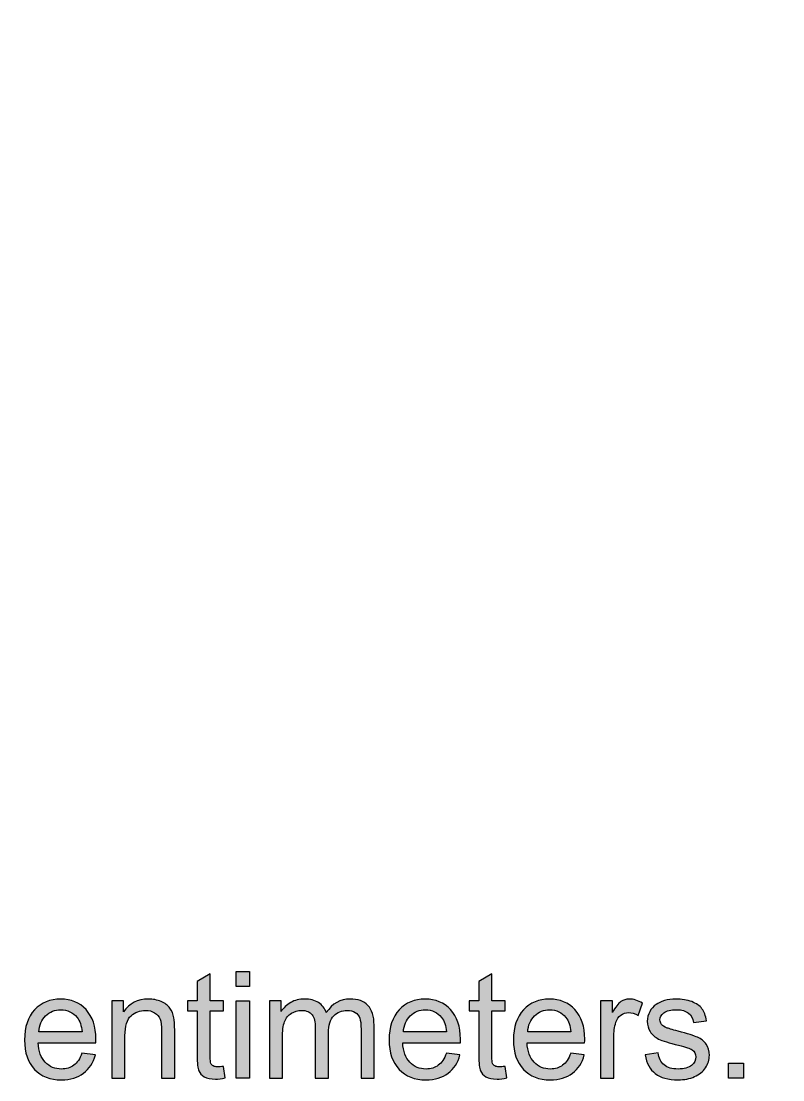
# Model space of a CAD drawing. Extents: x 65 to 355, y 40 to 244.
# Drawn here: x 140.48 to 156.7, y 43.66 to 66.21 of the extents above; entities that cross this region are included whole.
import ezdxf

# ---------------------------------------------------------------- set-up
doc = ezdxf.new("R2010")
doc.units = 0
doc.header["$MEASUREMENT"] = 0
doc.layers.add('SCALE_RULER_250', color=7, linetype='CONTINUOUS')
doc.layers.add('SOLIDS', color=7, linetype='CONTINUOUS')

# ---------------------------------------------------------------- blocks, each defined once
blk = doc.blocks.new('BLOCK_19')
at = {"layer": 'SCALE_RULER_250'}
h = blk.add_hatch(color=7, dxfattribs=at)
h.dxf.hatch_style = 2
edge = h.paths.add_edge_path()
edge.add_spline(control_points=[(144.786, 43.95), (144.786, 43.95), (144.827, 43.703), (144.827, 43.703), (144.748, 43.687), (144.678, 43.679), (144.616, 43.679), (144.515, 43.679), (144.436, 43.695), (144.38, 43.727), (144.324, 43.759), (144.285, 43.801), (144.262, 43.853), (144.24, 43.905), (144.228, 44.015), (144.228, 44.183), (144.228, 44.183), (144.228, 45.13), (144.228, 45.13), (144.228, 45.13), (144.024, 45.13), (144.024, 45.13), (144.024, 45.13), (144.024, 45.347), (144.024, 45.347), (144.024, 45.347), (144.228, 45.347), (144.228, 45.347), (144.228, 45.347), (144.228, 45.754), (144.228, 45.754), (144.228, 45.754), (144.506, 45.922), (144.506, 45.922), (144.506, 45.922), (144.506, 45.347), (144.506, 45.347), (144.506, 45.347), (144.786, 45.347), (144.786, 45.347), (144.786, 45.347), (144.786, 45.13), (144.786, 45.13), (144.786, 45.13), (144.506, 45.13), (144.506, 45.13), (144.506, 45.13), (144.506, 44.167), (144.506, 44.167), (144.506, 44.087), (144.511, 44.036), (144.52, 44.014), (144.53, 43.991), (144.546, 43.973), (144.569, 43.959), (144.591, 43.946), (144.623, 43.939), (144.664, 43.939), (144.695, 43.939), (144.736, 43.943), (144.786, 43.95)], knot_values=[0, 0, 0, 0, 1, 1, 1, 2, 2, 2, 3, 3, 3, 4, 4, 4, 5, 5, 5, 6, 6, 6, 7, 7, 7, 8, 8, 8, 9, 9, 9, 10, 10, 10, 11, 11, 11, 12, 12, 12, 13, 13, 13, 14, 14, 14, 15, 15, 15, 16, 16, 16, 17, 17, 17, 18, 18, 18, 19, 19, 19, 20, 20, 20, 20], degree=3, periodic=1)
h = blk.add_hatch(color=7, dxfattribs=at)
h.dxf.hatch_style = 2
h.paths.add_polyline_path([(145.061, 45.652), (145.061, 45.973), (145.34, 45.973), (145.34, 45.652)])
h.paths.add_polyline_path([(145.061, 43.7), (145.061, 45.347), (145.34, 45.347), (145.34, 43.7)])
h = blk.add_hatch(color=7, dxfattribs=at)
h.dxf.hatch_style = 2
edge = h.paths.add_edge_path()
edge.add_spline(control_points=[(150.784, 43.95), (150.784, 43.95), (150.825, 43.703), (150.825, 43.703), (150.746, 43.687), (150.676, 43.679), (150.614, 43.679), (150.513, 43.679), (150.434, 43.695), (150.378, 43.727), (150.322, 43.759), (150.283, 43.801), (150.26, 43.853), (150.238, 43.905), (150.226, 44.015), (150.226, 44.183), (150.226, 44.183), (150.226, 45.13), (150.226, 45.13), (150.226, 45.13), (150.022, 45.13), (150.022, 45.13), (150.022, 45.13), (150.022, 45.347), (150.022, 45.347), (150.022, 45.347), (150.226, 45.347), (150.226, 45.347), (150.226, 45.347), (150.226, 45.754), (150.226, 45.754), (150.226, 45.754), (150.504, 45.922), (150.504, 45.922), (150.504, 45.922), (150.504, 45.347), (150.504, 45.347), (150.504, 45.347), (150.784, 45.347), (150.784, 45.347), (150.784, 45.347), (150.784, 45.13), (150.784, 45.13), (150.784, 45.13), (150.504, 45.13), (150.504, 45.13), (150.504, 45.13), (150.504, 44.167), (150.504, 44.167), (150.504, 44.087), (150.509, 44.036), (150.518, 44.014), (150.528, 43.991), (150.544, 43.973), (150.567, 43.959), (150.589, 43.946), (150.621, 43.939), (150.662, 43.939), (150.693, 43.939), (150.734, 43.943), (150.784, 43.95)], knot_values=[0, 0, 0, 0, 1, 1, 1, 2, 2, 2, 3, 3, 3, 4, 4, 4, 5, 5, 5, 6, 6, 6, 7, 7, 7, 8, 8, 8, 9, 9, 9, 10, 10, 10, 11, 11, 11, 12, 12, 12, 13, 13, 13, 14, 14, 14, 15, 15, 15, 16, 16, 16, 17, 17, 17, 18, 18, 18, 19, 19, 19, 20, 20, 20, 20], degree=3, periodic=1)
h = blk.add_hatch(color=7, dxfattribs=at)
h.dxf.hatch_style = 2
edge = h.paths.add_edge_path()
edge.add_spline(control_points=[(141.773, 44.231), (141.773, 44.231), (142.061, 44.195), (142.061, 44.195), (142.015, 44.026), (141.931, 43.896), (141.808, 43.803), (141.685, 43.71), (141.528, 43.663), (141.337, 43.663), (141.096, 43.663), (140.905, 43.737), (140.764, 43.886), (140.623, 44.034), (140.552, 44.242), (140.552, 44.51), (140.552, 44.787), (140.624, 45.002), (140.766, 45.155), (140.909, 45.307), (141.094, 45.384), (141.321, 45.384), (141.542, 45.384), (141.721, 45.309), (141.861, 45.159), (142, 45.009), (142.07, 44.798), (142.07, 44.526), (142.07, 44.51), (142.07, 44.485), (142.069, 44.452), (142.069, 44.452), (140.841, 44.452), (140.841, 44.452), (140.851, 44.271), (140.902, 44.133), (140.994, 44.037), (141.086, 43.941), (141.201, 43.893), (141.338, 43.893), (141.441, 43.893), (141.528, 43.919), (141.6, 43.973), (141.673, 44.027), (141.73, 44.113), (141.773, 44.231)], knot_values=[0, 0, 0, 0, 1, 1, 1, 2, 2, 2, 3, 3, 3, 4, 4, 4, 5, 5, 5, 6, 6, 6, 7, 7, 7, 8, 8, 8, 9, 9, 9, 10, 10, 10, 11, 11, 11, 12, 12, 12, 13, 13, 13, 14, 14, 14, 15, 15, 15, 15], degree=3, periodic=1)
edge = h.paths.add_edge_path()
edge.add_spline(control_points=[(140.856, 44.682), (140.856, 44.682), (141.776, 44.682), (141.776, 44.682), (141.763, 44.82), (141.728, 44.924), (141.67, 44.993), (141.581, 45.101), (141.466, 45.155), (141.325, 45.155), (141.196, 45.155), (141.089, 45.111), (141.001, 45.026), (140.914, 44.94), (140.866, 44.825), (140.856, 44.682)], knot_values=[0, 0, 0, 0, 1, 1, 1, 2, 2, 2, 3, 3, 3, 4, 4, 4, 5, 5, 5, 5], degree=3, periodic=1)
h = blk.add_hatch(color=7, dxfattribs=at)
h.dxf.hatch_style = 2
edge = h.paths.add_edge_path()
edge.add_spline(control_points=[(142.411, 43.7), (142.411, 43.7), (142.411, 45.347), (142.411, 45.347), (142.411, 45.347), (142.662, 45.347), (142.662, 45.347), (142.662, 45.347), (142.662, 45.113), (142.662, 45.113), (142.783, 45.293), (142.958, 45.384), (143.186, 45.384), (143.286, 45.384), (143.377, 45.366), (143.46, 45.331), (143.543, 45.295), (143.606, 45.248), (143.647, 45.19), (143.688, 45.132), (143.717, 45.064), (143.734, 44.984), (143.744, 44.932), (143.749, 44.842), (143.749, 44.713), (143.749, 44.713), (143.749, 43.7), (143.749, 43.7), (143.749, 43.7), (143.47, 43.7), (143.47, 43.7), (143.47, 43.7), (143.47, 44.702), (143.47, 44.702), (143.47, 44.816), (143.459, 44.901), (143.438, 44.957), (143.416, 45.013), (143.377, 45.058), (143.322, 45.092), (143.267, 45.125), (143.202, 45.142), (143.128, 45.142), (143.009, 45.142), (142.906, 45.104), (142.82, 45.029), (142.733, 44.953), (142.69, 44.81), (142.69, 44.6), (142.69, 44.6), (142.69, 43.7), (142.69, 43.7), (142.69, 43.7), (142.411, 43.7), (142.411, 43.7)], knot_values=[0, 0, 0, 0, 1, 1, 1, 2, 2, 2, 3, 3, 3, 4, 4, 4, 5, 5, 5, 6, 6, 6, 7, 7, 7, 8, 8, 8, 9, 9, 9, 10, 10, 10, 11, 11, 11, 12, 12, 12, 13, 13, 13, 14, 14, 14, 15, 15, 15, 16, 16, 16, 17, 17, 17, 18, 18, 18, 18], degree=3, periodic=1)
h = blk.add_hatch(color=7, dxfattribs=at)
h.dxf.hatch_style = 2
edge = h.paths.add_edge_path()
edge.add_spline(control_points=[(145.765, 43.7), (145.765, 43.7), (145.765, 45.347), (145.765, 45.347), (145.765, 45.347), (146.014, 45.347), (146.014, 45.347), (146.014, 45.347), (146.014, 45.116), (146.014, 45.116), (146.066, 45.196), (146.135, 45.261), (146.22, 45.31), (146.306, 45.36), (146.404, 45.384), (146.513, 45.384), (146.635, 45.384), (146.735, 45.358), (146.813, 45.308), (146.891, 45.257), (146.946, 45.187), (146.978, 45.096), (147.109, 45.288), (147.278, 45.384), (147.487, 45.384), (147.65, 45.384), (147.776, 45.339), (147.864, 45.248), (147.952, 45.158), (147.995, 45.018), (147.995, 44.83), (147.995, 44.83), (147.995, 43.7), (147.995, 43.7), (147.995, 43.7), (147.718, 43.7), (147.718, 43.7), (147.718, 43.7), (147.718, 44.737), (147.718, 44.737), (147.718, 44.849), (147.709, 44.93), (147.691, 44.978), (147.673, 45.028), (147.64, 45.067), (147.592, 45.097), (147.545, 45.127), (147.489, 45.142), (147.425, 45.142), (147.309, 45.142), (147.213, 45.104), (147.137, 45.027), (147.06, 44.95), (147.022, 44.826), (147.022, 44.657), (147.022, 44.657), (147.022, 43.7), (147.022, 43.7), (147.022, 43.7), (146.743, 43.7), (146.743, 43.7), (146.743, 43.7), (146.743, 44.77), (146.743, 44.77), (146.743, 44.894), (146.72, 44.987), (146.675, 45.049), (146.629, 45.111), (146.555, 45.142), (146.451, 45.142), (146.373, 45.142), (146.3, 45.121), (146.234, 45.08), (146.167, 45.039), (146.119, 44.978), (146.089, 44.899), (146.059, 44.819), (146.044, 44.704), (146.044, 44.555), (146.044, 44.555), (146.044, 43.7), (146.044, 43.7), (146.044, 43.7), (145.765, 43.7), (145.765, 43.7)], knot_values=[0, 0, 0, 0, 1, 1, 1, 2, 2, 2, 3, 3, 3, 4, 4, 4, 5, 5, 5, 6, 6, 6, 7, 7, 7, 8, 8, 8, 9, 9, 9, 10, 10, 10, 11, 11, 11, 12, 12, 12, 13, 13, 13, 14, 14, 14, 15, 15, 15, 16, 16, 16, 17, 17, 17, 18, 18, 18, 19, 19, 19, 20, 20, 20, 21, 21, 21, 22, 22, 22, 23, 23, 23, 24, 24, 24, 25, 25, 25, 26, 26, 26, 27, 27, 27, 28, 28, 28, 28], degree=3, periodic=1)
h = blk.add_hatch(color=7, dxfattribs=at)
h.dxf.hatch_style = 2
edge = h.paths.add_edge_path()
edge.add_spline(control_points=[(149.536, 44.231), (149.536, 44.231), (149.825, 44.195), (149.825, 44.195), (149.779, 44.026), (149.695, 43.896), (149.572, 43.803), (149.449, 43.71), (149.292, 43.663), (149.101, 43.663), (148.86, 43.663), (148.669, 43.737), (148.528, 43.886), (148.387, 44.034), (148.316, 44.242), (148.316, 44.51), (148.316, 44.787), (148.388, 45.002), (148.53, 45.155), (148.673, 45.307), (148.858, 45.384), (149.085, 45.384), (149.305, 45.384), (149.485, 45.309), (149.625, 45.159), (149.764, 45.009), (149.834, 44.798), (149.834, 44.526), (149.834, 44.51), (149.834, 44.485), (149.833, 44.452), (149.833, 44.452), (148.605, 44.452), (148.605, 44.452), (148.615, 44.271), (148.666, 44.133), (148.758, 44.037), (148.85, 43.941), (148.965, 43.893), (149.102, 43.893), (149.205, 43.893), (149.292, 43.919), (149.364, 43.973), (149.437, 44.027), (149.494, 44.113), (149.536, 44.231)], knot_values=[0, 0, 0, 0, 1, 1, 1, 2, 2, 2, 3, 3, 3, 4, 4, 4, 5, 5, 5, 6, 6, 6, 7, 7, 7, 8, 8, 8, 9, 9, 9, 10, 10, 10, 11, 11, 11, 12, 12, 12, 13, 13, 13, 14, 14, 14, 15, 15, 15, 15], degree=3, periodic=1)
edge = h.paths.add_edge_path()
edge.add_spline(control_points=[(148.62, 44.682), (148.62, 44.682), (149.54, 44.682), (149.54, 44.682), (149.527, 44.82), (149.492, 44.924), (149.434, 44.993), (149.345, 45.101), (149.23, 45.155), (149.088, 45.155), (148.96, 45.155), (148.852, 45.111), (148.765, 45.026), (148.678, 44.94), (148.63, 44.825), (148.62, 44.682)], knot_values=[0, 0, 0, 0, 1, 1, 1, 2, 2, 2, 3, 3, 3, 4, 4, 4, 5, 5, 5, 5], degree=3, periodic=1)
h = blk.add_hatch(color=7, dxfattribs=at)
h.dxf.hatch_style = 2
edge = h.paths.add_edge_path()
edge.add_spline(control_points=[(152.184, 44.231), (152.184, 44.231), (152.473, 44.195), (152.473, 44.195), (152.427, 44.026), (152.343, 43.896), (152.22, 43.803), (152.097, 43.71), (151.94, 43.663), (151.749, 43.663), (151.508, 43.663), (151.317, 43.737), (151.176, 43.886), (151.035, 44.034), (150.964, 44.242), (150.964, 44.51), (150.964, 44.787), (151.036, 45.002), (151.178, 45.155), (151.321, 45.307), (151.506, 45.384), (151.733, 45.384), (151.953, 45.384), (152.133, 45.309), (152.273, 45.159), (152.412, 45.009), (152.482, 44.798), (152.482, 44.526), (152.482, 44.51), (152.481, 44.485), (152.48, 44.452), (152.48, 44.452), (151.253, 44.452), (151.253, 44.452), (151.263, 44.271), (151.314, 44.133), (151.406, 44.037), (151.498, 43.941), (151.613, 43.893), (151.75, 43.893), (151.853, 43.893), (151.94, 43.919), (152.012, 43.973), (152.085, 44.027), (152.142, 44.113), (152.184, 44.231)], knot_values=[0, 0, 0, 0, 1, 1, 1, 2, 2, 2, 3, 3, 3, 4, 4, 4, 5, 5, 5, 6, 6, 6, 7, 7, 7, 8, 8, 8, 9, 9, 9, 10, 10, 10, 11, 11, 11, 12, 12, 12, 13, 13, 13, 14, 14, 14, 15, 15, 15, 15], degree=3, periodic=1)
edge = h.paths.add_edge_path()
edge.add_spline(control_points=[(151.268, 44.682), (151.268, 44.682), (152.187, 44.682), (152.187, 44.682), (152.175, 44.82), (152.14, 44.924), (152.082, 44.993), (151.993, 45.101), (151.878, 45.155), (151.736, 45.155), (151.608, 45.155), (151.5, 45.111), (151.413, 45.026), (151.326, 44.94), (151.277, 44.825), (151.268, 44.682)], knot_values=[0, 0, 0, 0, 1, 1, 1, 2, 2, 2, 3, 3, 3, 4, 4, 4, 5, 5, 5, 5], degree=3, periodic=1)
h = blk.add_hatch(color=7, dxfattribs=at)
h.dxf.hatch_style = 2
edge = h.paths.add_edge_path()
edge.add_spline(control_points=[(152.82, 43.7), (152.82, 43.7), (152.82, 45.347), (152.82, 45.347), (152.82, 45.347), (153.071, 45.347), (153.071, 45.347), (153.071, 45.347), (153.071, 45.097), (153.071, 45.097), (153.135, 45.214), (153.194, 45.291), (153.249, 45.328), (153.303, 45.365), (153.363, 45.384), (153.428, 45.384), (153.522, 45.384), (153.617, 45.354), (153.714, 45.294), (153.714, 45.294), (153.618, 45.035), (153.618, 45.035), (153.55, 45.076), (153.482, 45.096), (153.414, 45.096), (153.353, 45.096), (153.298, 45.077), (153.249, 45.04), (153.201, 45.004), (153.166, 44.953), (153.146, 44.888), (153.115, 44.789), (153.099, 44.68), (153.099, 44.562), (153.099, 44.562), (153.099, 43.7), (153.099, 43.7), (153.099, 43.7), (152.82, 43.7), (152.82, 43.7)], knot_values=[0, 0, 0, 0, 1, 1, 1, 2, 2, 2, 3, 3, 3, 4, 4, 4, 5, 5, 5, 6, 6, 6, 7, 7, 7, 8, 8, 8, 9, 9, 9, 10, 10, 10, 11, 11, 11, 12, 12, 12, 13, 13, 13, 13], degree=3, periodic=1)
h = blk.add_hatch(color=7, dxfattribs=at)
h.dxf.hatch_style = 2
edge = h.paths.add_edge_path()
edge.add_spline(control_points=[(153.769, 44.192), (153.769, 44.192), (154.045, 44.235), (154.045, 44.235), (154.06, 44.124), (154.103, 44.04), (154.174, 43.981), (154.245, 43.922), (154.344, 43.893), (154.471, 43.893), (154.599, 43.893), (154.694, 43.919), (154.756, 43.971), (154.818, 44.023), (154.849, 44.084), (154.849, 44.154), (154.849, 44.217), (154.822, 44.267), (154.767, 44.303), (154.729, 44.328), (154.634, 44.36), (154.482, 44.398), (154.277, 44.45), (154.135, 44.494), (154.056, 44.532), (153.977, 44.57), (153.917, 44.622), (153.876, 44.689), (153.836, 44.755), (153.815, 44.829), (153.815, 44.91), (153.815, 44.983), (153.832, 45.051), (153.866, 45.114), (153.899, 45.176), (153.945, 45.228), (154.003, 45.269), (154.046, 45.301), (154.105, 45.328), (154.18, 45.351), (154.255, 45.373), (154.336, 45.384), (154.421, 45.384), (154.551, 45.384), (154.664, 45.365), (154.762, 45.328), (154.859, 45.291), (154.931, 45.241), (154.978, 45.177), (155.024, 45.114), (155.057, 45.028), (155.074, 44.922), (155.074, 44.922), (154.801, 44.885), (154.801, 44.885), (154.789, 44.97), (154.753, 45.036), (154.694, 45.083), (154.634, 45.131), (154.55, 45.155), (154.442, 45.155), (154.313, 45.155), (154.222, 45.133), (154.167, 45.091), (154.112, 45.048), (154.085, 44.999), (154.085, 44.942), (154.085, 44.906), (154.096, 44.873), (154.119, 44.844), (154.142, 44.814), (154.177, 44.79), (154.226, 44.77), (154.254, 44.76), (154.336, 44.736), (154.473, 44.699), (154.67, 44.646), (154.808, 44.603), (154.886, 44.569), (154.964, 44.536), (155.025, 44.487), (155.069, 44.423), (155.114, 44.359), (155.136, 44.279), (155.136, 44.184), (155.136, 44.091), (155.109, 44.004), (155.055, 43.921), (155.001, 43.839), (154.922, 43.775), (154.82, 43.731), (154.718, 43.686), (154.602, 43.663), (154.473, 43.663), (154.259, 43.663), (154.096, 43.708), (153.984, 43.796), (153.871, 43.885), (153.8, 44.017), (153.769, 44.192)], knot_values=[0, 0, 0, 0, 1, 1, 1, 2, 2, 2, 3, 3, 3, 4, 4, 4, 5, 5, 5, 6, 6, 6, 7, 7, 7, 8, 8, 8, 9, 9, 9, 10, 10, 10, 11, 11, 11, 12, 12, 12, 13, 13, 13, 14, 14, 14, 15, 15, 15, 16, 16, 16, 17, 17, 17, 18, 18, 18, 19, 19, 19, 20, 20, 20, 21, 21, 21, 22, 22, 22, 23, 23, 23, 24, 24, 24, 25, 25, 25, 26, 26, 26, 27, 27, 27, 28, 28, 28, 29, 29, 29, 30, 30, 30, 31, 31, 31, 32, 32, 32, 33, 33, 33, 33], degree=3, periodic=1)
h = blk.add_hatch(color=7, dxfattribs=at)
h.dxf.hatch_style = 2
h.paths.add_polyline_path([(155.547, 43.7), (155.547, 44.018), (155.865, 44.018), (155.865, 43.7)])
for points in [[(145.061, 45.652), (145.061, 45.973), (145.34, 45.973), (145.34, 45.652), (145.061, 45.652)], [(145.061, 43.7), (145.061, 45.347), (145.34, 45.347), (145.34, 43.7), (145.061, 43.7)], [(155.547, 43.7), (155.547, 44.018), (155.865, 44.018), (155.865, 43.7), (155.547, 43.7)]]:
    blk.add_lwpolyline(points, dxfattribs=at)
for points, knots in [([(144.786, 43.95), (144.786, 43.95), (144.827, 43.703), (144.827, 43.703), (144.748, 43.687), (144.678, 43.679), (144.616, 43.679), (144.515, 43.679), (144.436, 43.695), (144.38, 43.727), (144.324, 43.759), (144.285, 43.801), (144.262, 43.853), (144.24, 43.905), (144.228, 44.015), (144.228, 44.183), (144.228, 44.183), (144.228, 45.13), (144.228, 45.13), (144.228, 45.13), (144.024, 45.13), (144.024, 45.13), (144.024, 45.13), (144.024, 45.347), (144.024, 45.347), (144.024, 45.347), (144.228, 45.347), (144.228, 45.347), (144.228, 45.347), (144.228, 45.754), (144.228, 45.754), (144.228, 45.754), (144.506, 45.922), (144.506, 45.922), (144.506, 45.922), (144.506, 45.347), (144.506, 45.347), (144.506, 45.347), (144.786, 45.347), (144.786, 45.347), (144.786, 45.347), (144.786, 45.13), (144.786, 45.13), (144.786, 45.13), (144.506, 45.13), (144.506, 45.13), (144.506, 45.13), (144.506, 44.167), (144.506, 44.167), (144.506, 44.087), (144.511, 44.036), (144.52, 44.014), (144.53, 43.991), (144.546, 43.973), (144.569, 43.959), (144.591, 43.946), (144.623, 43.939), (144.664, 43.939), (144.695, 43.939), (144.736, 43.943), (144.786, 43.95)], [0, 0, 0, 0, 1, 1, 1, 2, 2, 2, 3, 3, 3, 4, 4, 4, 5, 5, 5, 6, 6, 6, 7, 7, 7, 8, 8, 8, 9, 9, 9, 10, 10, 10, 11, 11, 11, 12, 12, 12, 13, 13, 13, 14, 14, 14, 15, 15, 15, 16, 16, 16, 17, 17, 17, 18, 18, 18, 19, 19, 19, 20, 20, 20, 20]), ([(150.784, 43.95), (150.784, 43.95), (150.825, 43.703), (150.825, 43.703), (150.746, 43.687), (150.676, 43.679), (150.614, 43.679), (150.513, 43.679), (150.434, 43.695), (150.378, 43.727), (150.322, 43.759), (150.283, 43.801), (150.26, 43.853), (150.238, 43.905), (150.226, 44.015), (150.226, 44.183), (150.226, 44.183), (150.226, 45.13), (150.226, 45.13), (150.226, 45.13), (150.022, 45.13), (150.022, 45.13), (150.022, 45.13), (150.022, 45.347), (150.022, 45.347), (150.022, 45.347), (150.226, 45.347), (150.226, 45.347), (150.226, 45.347), (150.226, 45.754), (150.226, 45.754), (150.226, 45.754), (150.504, 45.922), (150.504, 45.922), (150.504, 45.922), (150.504, 45.347), (150.504, 45.347), (150.504, 45.347), (150.784, 45.347), (150.784, 45.347), (150.784, 45.347), (150.784, 45.13), (150.784, 45.13), (150.784, 45.13), (150.504, 45.13), (150.504, 45.13), (150.504, 45.13), (150.504, 44.167), (150.504, 44.167), (150.504, 44.087), (150.509, 44.036), (150.518, 44.014), (150.528, 43.991), (150.544, 43.973), (150.567, 43.959), (150.589, 43.946), (150.621, 43.939), (150.662, 43.939), (150.693, 43.939), (150.734, 43.943), (150.784, 43.95)], [0, 0, 0, 0, 1, 1, 1, 2, 2, 2, 3, 3, 3, 4, 4, 4, 5, 5, 5, 6, 6, 6, 7, 7, 7, 8, 8, 8, 9, 9, 9, 10, 10, 10, 11, 11, 11, 12, 12, 12, 13, 13, 13, 14, 14, 14, 15, 15, 15, 16, 16, 16, 17, 17, 17, 18, 18, 18, 19, 19, 19, 20, 20, 20, 20]), ([(141.773, 44.231), (141.773, 44.231), (142.061, 44.195), (142.061, 44.195), (142.015, 44.026), (141.931, 43.896), (141.808, 43.803), (141.685, 43.71), (141.528, 43.663), (141.337, 43.663), (141.096, 43.663), (140.905, 43.737), (140.764, 43.886), (140.623, 44.034), (140.552, 44.242), (140.552, 44.51), (140.552, 44.787), (140.624, 45.002), (140.766, 45.155), (140.909, 45.307), (141.094, 45.384), (141.321, 45.384), (141.542, 45.384), (141.721, 45.309), (141.861, 45.159), (142, 45.009), (142.07, 44.798), (142.07, 44.526), (142.07, 44.51), (142.07, 44.485), (142.069, 44.452), (142.069, 44.452), (140.841, 44.452), (140.841, 44.452), (140.851, 44.271), (140.902, 44.133), (140.994, 44.037), (141.086, 43.941), (141.201, 43.893), (141.338, 43.893), (141.441, 43.893), (141.528, 43.919), (141.6, 43.973), (141.673, 44.027), (141.73, 44.113), (141.773, 44.231)], [0, 0, 0, 0, 1, 1, 1, 2, 2, 2, 3, 3, 3, 4, 4, 4, 5, 5, 5, 6, 6, 6, 7, 7, 7, 8, 8, 8, 9, 9, 9, 10, 10, 10, 11, 11, 11, 12, 12, 12, 13, 13, 13, 14, 14, 14, 15, 15, 15, 15]), ([(142.411, 43.7), (142.411, 43.7), (142.411, 45.347), (142.411, 45.347), (142.411, 45.347), (142.662, 45.347), (142.662, 45.347), (142.662, 45.347), (142.662, 45.113), (142.662, 45.113), (142.783, 45.293), (142.958, 45.384), (143.186, 45.384), (143.286, 45.384), (143.377, 45.366), (143.46, 45.331), (143.543, 45.295), (143.606, 45.248), (143.647, 45.19), (143.688, 45.132), (143.717, 45.064), (143.734, 44.984), (143.744, 44.932), (143.749, 44.842), (143.749, 44.713), (143.749, 44.713), (143.749, 43.7), (143.749, 43.7), (143.749, 43.7), (143.47, 43.7), (143.47, 43.7), (143.47, 43.7), (143.47, 44.702), (143.47, 44.702), (143.47, 44.816), (143.459, 44.901), (143.438, 44.957), (143.416, 45.013), (143.377, 45.058), (143.322, 45.092), (143.267, 45.125), (143.202, 45.142), (143.128, 45.142), (143.009, 45.142), (142.906, 45.104), (142.82, 45.029), (142.733, 44.953), (142.69, 44.81), (142.69, 44.6), (142.69, 44.6), (142.69, 43.7), (142.69, 43.7), (142.69, 43.7), (142.411, 43.7), (142.411, 43.7)], [0, 0, 0, 0, 1, 1, 1, 2, 2, 2, 3, 3, 3, 4, 4, 4, 5, 5, 5, 6, 6, 6, 7, 7, 7, 8, 8, 8, 9, 9, 9, 10, 10, 10, 11, 11, 11, 12, 12, 12, 13, 13, 13, 14, 14, 14, 15, 15, 15, 16, 16, 16, 17, 17, 17, 18, 18, 18, 18]), ([(145.765, 43.7), (145.765, 43.7), (145.765, 45.347), (145.765, 45.347), (145.765, 45.347), (146.014, 45.347), (146.014, 45.347), (146.014, 45.347), (146.014, 45.116), (146.014, 45.116), (146.066, 45.196), (146.135, 45.261), (146.22, 45.31), (146.306, 45.36), (146.404, 45.384), (146.513, 45.384), (146.635, 45.384), (146.735, 45.358), (146.813, 45.308), (146.891, 45.257), (146.946, 45.187), (146.978, 45.096), (147.109, 45.288), (147.278, 45.384), (147.487, 45.384), (147.65, 45.384), (147.776, 45.339), (147.864, 45.248), (147.952, 45.158), (147.995, 45.018), (147.995, 44.83), (147.995, 44.83), (147.995, 43.7), (147.995, 43.7), (147.995, 43.7), (147.718, 43.7), (147.718, 43.7), (147.718, 43.7), (147.718, 44.737), (147.718, 44.737), (147.718, 44.849), (147.709, 44.93), (147.691, 44.978), (147.673, 45.028), (147.64, 45.067), (147.592, 45.097), (147.545, 45.127), (147.489, 45.142), (147.425, 45.142), (147.309, 45.142), (147.213, 45.104), (147.137, 45.027), (147.06, 44.95), (147.022, 44.826), (147.022, 44.657), (147.022, 44.657), (147.022, 43.7), (147.022, 43.7), (147.022, 43.7), (146.743, 43.7), (146.743, 43.7), (146.743, 43.7), (146.743, 44.77), (146.743, 44.77), (146.743, 44.894), (146.72, 44.987), (146.675, 45.049), (146.629, 45.111), (146.555, 45.142), (146.451, 45.142), (146.373, 45.142), (146.3, 45.121), (146.234, 45.08), (146.167, 45.039), (146.119, 44.978), (146.089, 44.899), (146.059, 44.819), (146.044, 44.704), (146.044, 44.555), (146.044, 44.555), (146.044, 43.7), (146.044, 43.7), (146.044, 43.7), (145.765, 43.7), (145.765, 43.7)], [0, 0, 0, 0, 1, 1, 1, 2, 2, 2, 3, 3, 3, 4, 4, 4, 5, 5, 5, 6, 6, 6, 7, 7, 7, 8, 8, 8, 9, 9, 9, 10, 10, 10, 11, 11, 11, 12, 12, 12, 13, 13, 13, 14, 14, 14, 15, 15, 15, 16, 16, 16, 17, 17, 17, 18, 18, 18, 19, 19, 19, 20, 20, 20, 21, 21, 21, 22, 22, 22, 23, 23, 23, 24, 24, 24, 25, 25, 25, 26, 26, 26, 27, 27, 27, 28, 28, 28, 28]), ([(149.536, 44.231), (149.536, 44.231), (149.825, 44.195), (149.825, 44.195), (149.779, 44.026), (149.695, 43.896), (149.572, 43.803), (149.449, 43.71), (149.292, 43.663), (149.101, 43.663), (148.86, 43.663), (148.669, 43.737), (148.528, 43.886), (148.387, 44.034), (148.316, 44.242), (148.316, 44.51), (148.316, 44.787), (148.388, 45.002), (148.53, 45.155), (148.673, 45.307), (148.858, 45.384), (149.085, 45.384), (149.305, 45.384), (149.485, 45.309), (149.625, 45.159), (149.764, 45.009), (149.834, 44.798), (149.834, 44.526), (149.834, 44.51), (149.834, 44.485), (149.833, 44.452), (149.833, 44.452), (148.605, 44.452), (148.605, 44.452), (148.615, 44.271), (148.666, 44.133), (148.758, 44.037), (148.85, 43.941), (148.965, 43.893), (149.102, 43.893), (149.205, 43.893), (149.292, 43.919), (149.364, 43.973), (149.437, 44.027), (149.494, 44.113), (149.536, 44.231)], [0, 0, 0, 0, 1, 1, 1, 2, 2, 2, 3, 3, 3, 4, 4, 4, 5, 5, 5, 6, 6, 6, 7, 7, 7, 8, 8, 8, 9, 9, 9, 10, 10, 10, 11, 11, 11, 12, 12, 12, 13, 13, 13, 14, 14, 14, 15, 15, 15, 15]), ([(152.184, 44.231), (152.184, 44.231), (152.473, 44.195), (152.473, 44.195), (152.427, 44.026), (152.343, 43.896), (152.22, 43.803), (152.097, 43.71), (151.94, 43.663), (151.749, 43.663), (151.508, 43.663), (151.317, 43.737), (151.176, 43.886), (151.035, 44.034), (150.964, 44.242), (150.964, 44.51), (150.964, 44.787), (151.036, 45.002), (151.178, 45.155), (151.321, 45.307), (151.506, 45.384), (151.733, 45.384), (151.953, 45.384), (152.133, 45.309), (152.273, 45.159), (152.412, 45.009), (152.482, 44.798), (152.482, 44.526), (152.482, 44.51), (152.481, 44.485), (152.48, 44.452), (152.48, 44.452), (151.253, 44.452), (151.253, 44.452), (151.263, 44.271), (151.314, 44.133), (151.406, 44.037), (151.498, 43.941), (151.613, 43.893), (151.75, 43.893), (151.853, 43.893), (151.94, 43.919), (152.012, 43.973), (152.085, 44.027), (152.142, 44.113), (152.184, 44.231)], [0, 0, 0, 0, 1, 1, 1, 2, 2, 2, 3, 3, 3, 4, 4, 4, 5, 5, 5, 6, 6, 6, 7, 7, 7, 8, 8, 8, 9, 9, 9, 10, 10, 10, 11, 11, 11, 12, 12, 12, 13, 13, 13, 14, 14, 14, 15, 15, 15, 15]), ([(152.82, 43.7), (152.82, 43.7), (152.82, 45.347), (152.82, 45.347), (152.82, 45.347), (153.071, 45.347), (153.071, 45.347), (153.071, 45.347), (153.071, 45.097), (153.071, 45.097), (153.135, 45.214), (153.194, 45.291), (153.249, 45.328), (153.303, 45.365), (153.363, 45.384), (153.428, 45.384), (153.522, 45.384), (153.617, 45.354), (153.714, 45.294), (153.714, 45.294), (153.618, 45.035), (153.618, 45.035), (153.55, 45.076), (153.482, 45.096), (153.414, 45.096), (153.353, 45.096), (153.298, 45.077), (153.249, 45.04), (153.201, 45.004), (153.166, 44.953), (153.146, 44.888), (153.115, 44.789), (153.099, 44.68), (153.099, 44.562), (153.099, 44.562), (153.099, 43.7), (153.099, 43.7), (153.099, 43.7), (152.82, 43.7), (152.82, 43.7)], [0, 0, 0, 0, 1, 1, 1, 2, 2, 2, 3, 3, 3, 4, 4, 4, 5, 5, 5, 6, 6, 6, 7, 7, 7, 8, 8, 8, 9, 9, 9, 10, 10, 10, 11, 11, 11, 12, 12, 12, 13, 13, 13, 13]), ([(153.769, 44.192), (153.769, 44.192), (154.045, 44.235), (154.045, 44.235), (154.06, 44.124), (154.103, 44.04), (154.174, 43.981), (154.245, 43.922), (154.344, 43.893), (154.471, 43.893), (154.599, 43.893), (154.694, 43.919), (154.756, 43.971), (154.818, 44.023), (154.849, 44.084), (154.849, 44.154), (154.849, 44.217), (154.822, 44.267), (154.767, 44.303), (154.729, 44.328), (154.634, 44.36), (154.482, 44.398), (154.277, 44.45), (154.135, 44.494), (154.056, 44.532), (153.977, 44.57), (153.917, 44.622), (153.876, 44.689), (153.836, 44.755), (153.815, 44.829), (153.815, 44.91), (153.815, 44.983), (153.832, 45.051), (153.866, 45.114), (153.899, 45.176), (153.945, 45.228), (154.003, 45.269), (154.046, 45.301), (154.105, 45.328), (154.18, 45.351), (154.255, 45.373), (154.336, 45.384), (154.421, 45.384), (154.551, 45.384), (154.664, 45.365), (154.762, 45.328), (154.859, 45.291), (154.931, 45.241), (154.978, 45.177), (155.024, 45.114), (155.057, 45.028), (155.074, 44.922), (155.074, 44.922), (154.801, 44.885), (154.801, 44.885), (154.789, 44.97), (154.753, 45.036), (154.694, 45.083), (154.634, 45.131), (154.55, 45.155), (154.442, 45.155), (154.313, 45.155), (154.222, 45.133), (154.167, 45.091), (154.112, 45.048), (154.085, 44.999), (154.085, 44.942), (154.085, 44.906), (154.096, 44.873), (154.119, 44.844), (154.142, 44.814), (154.177, 44.79), (154.226, 44.77), (154.254, 44.76), (154.336, 44.736), (154.473, 44.699), (154.67, 44.646), (154.808, 44.603), (154.886, 44.569), (154.964, 44.536), (155.025, 44.487), (155.069, 44.423), (155.114, 44.359), (155.136, 44.279), (155.136, 44.184), (155.136, 44.091), (155.109, 44.004), (155.055, 43.921), (155.001, 43.839), (154.922, 43.775), (154.82, 43.731), (154.718, 43.686), (154.602, 43.663), (154.473, 43.663), (154.259, 43.663), (154.096, 43.708), (153.984, 43.796), (153.871, 43.885), (153.8, 44.017), (153.769, 44.192)], [0, 0, 0, 0, 1, 1, 1, 2, 2, 2, 3, 3, 3, 4, 4, 4, 5, 5, 5, 6, 6, 6, 7, 7, 7, 8, 8, 8, 9, 9, 9, 10, 10, 10, 11, 11, 11, 12, 12, 12, 13, 13, 13, 14, 14, 14, 15, 15, 15, 16, 16, 16, 17, 17, 17, 18, 18, 18, 19, 19, 19, 20, 20, 20, 21, 21, 21, 22, 22, 22, 23, 23, 23, 24, 24, 24, 25, 25, 25, 26, 26, 26, 27, 27, 27, 28, 28, 28, 29, 29, 29, 30, 30, 30, 31, 31, 31, 32, 32, 32, 33, 33, 33, 33]), ([(140.856, 44.682), (140.856, 44.682), (141.776, 44.682), (141.776, 44.682), (141.763, 44.82), (141.728, 44.924), (141.67, 44.993), (141.581, 45.101), (141.466, 45.155), (141.325, 45.155), (141.196, 45.155), (141.089, 45.111), (141.001, 45.026), (140.914, 44.94), (140.866, 44.825), (140.856, 44.682)], [0, 0, 0, 0, 1, 1, 1, 2, 2, 2, 3, 3, 3, 4, 4, 4, 5, 5, 5, 5]), ([(148.62, 44.682), (148.62, 44.682), (149.54, 44.682), (149.54, 44.682), (149.527, 44.82), (149.492, 44.924), (149.434, 44.993), (149.345, 45.101), (149.23, 45.155), (149.088, 45.155), (148.96, 45.155), (148.852, 45.111), (148.765, 45.026), (148.678, 44.94), (148.63, 44.825), (148.62, 44.682)], [0, 0, 0, 0, 1, 1, 1, 2, 2, 2, 3, 3, 3, 4, 4, 4, 5, 5, 5, 5]), ([(151.268, 44.682), (151.268, 44.682), (152.187, 44.682), (152.187, 44.682), (152.175, 44.82), (152.14, 44.924), (152.082, 44.993), (151.993, 45.101), (151.878, 45.155), (151.736, 45.155), (151.608, 45.155), (151.5, 45.111), (151.413, 45.026), (151.326, 44.94), (151.277, 44.825), (151.268, 44.682)], [0, 0, 0, 0, 1, 1, 1, 2, 2, 2, 3, 3, 3, 4, 4, 4, 5, 5, 5, 5])]:
    blk.add_open_spline(points, degree=3, knots=knots, dxfattribs=at)

msp = doc.modelspace()

# ---------------------------------------------------------------- linework, layer by layer
at = {"layer": 'SOLIDS'}
msp.add_open_spline([(136.523, 154.147), (136.523, 154.147), (140.778, 130.406), (140.778, 130.406), (140.778, 130.406), (140.862, 129.939), (140.862, 129.939), (142.905, 129.288), (142.87, 125.76), (140.758, 125.207), (140.758, 125.207), (140.758, 119.721), (140.758, 119.721), (140.875, 119.521), (140.945, 119.262), (140.945, 118.981), (140.945, 118.922), (140.942, 118.865), (140.936, 118.808), (140.931, 118.757), (140.923, 118.707), (140.913, 118.658), (140.913, 118.658), (146.696, 118.68), (146.696, 118.68), (146.696, 118.68), (151.09, 118.697), (151.09, 118.697), (151.09, 118.697), (162.555, 118.741), (162.555, 118.741), (164.502, 118.744), (166.265, 118.675), (167.954, 118.515), (170.707, 118.254), (173.259, 117.753), (176.078, 116.935), (176.078, 116.935), (176.078, 116.944), (176.078, 116.944), (176.078, 116.944), (177.078, 134.719), (177.078, 134.719), (177.078, 134.719), (177.089, 134.922), (177.089, 134.922), (177.121, 135.5), (177.481, 135.551), (177.705, 135.321), (179.214, 135.867), (181.155, 135.708), (183.603, 135.044), (183.766, 135), (183.878, 134.86), (183.885, 134.69), (183.885, 134.69), (184.126, 128.561), (184.126, 128.561), (184.126, 128.561), (184.625, 115.875), (184.625, 115.875), (184.63, 115.742), (184.553, 115.626), (184.428, 115.58), (184.428, 115.58), (183.835, 115.358), (183.835, 115.358), (183.835, 115.358), (182.999, 115.043), (182.999, 115.043), (182.963, 115.03), (182.93, 115.024), (182.893, 115.024), (182.893, 115.024), (182.837, 115.024), (182.837, 115.024), (182.837, 115.024), (182.837, 114.662), (182.837, 114.662), (182.929, 114.666), (183.02, 114.669), (183.111, 114.671), (191.83, 114.924), (191.83, 112.946), (183.111, 113.2), (183.02, 113.202), (182.929, 113.204), (182.837, 113.207), (182.837, 113.207), (182.837, 112.846), (182.837, 112.846), (182.837, 112.846), (182.893, 112.846), (182.893, 112.846), (182.93, 112.846), (182.963, 112.84), (182.999, 112.827), (182.999, 112.827), (183.835, 112.513), (183.835, 112.513), (183.835, 112.513), (184.428, 112.291), (184.428, 112.291), (184.553, 112.244), (184.63, 112.128), (184.625, 111.995), (184.625, 111.995), (184.126, 99.308), (184.126, 99.308), (184.126, 99.308), (183.885, 93.179), (183.885, 93.179), (183.878, 93.01), (183.766, 92.87), (183.603, 92.825), (181.155, 92.162), (179.214, 92.003), (177.705, 92.548), (177.481, 92.319), (177.121, 92.369), (177.089, 92.948), (177.089, 92.948), (177.078, 93.151), (177.078, 93.151), (177.078, 93.151), (176.078, 110.927), (176.078, 110.927), (176.078, 110.927), (176.078, 110.935), (176.078, 110.935), (173.259, 110.117), (170.707, 109.616), (167.954, 109.356), (166.265, 109.196), (164.502, 109.126), (162.555, 109.129), (162.555, 109.129), (151.09, 109.173), (151.09, 109.173), (151.09, 109.173), (146.696, 109.19), (146.696, 109.19), (146.696, 109.19), (140.913, 109.212), (140.913, 109.212), (140.923, 109.163), (140.931, 109.113), (140.936, 109.062), (140.942, 109.006), (140.945, 108.948), (140.945, 108.889), (140.945, 108.607), (140.875, 108.35), (140.758, 108.149), (140.758, 108.149), (140.758, 102.663), (140.758, 102.663), (142.87, 102.11), (142.905, 98.582), (140.862, 97.931), (140.862, 97.931), (140.778, 97.464), (140.778, 97.464), (140.778, 97.464), (136.523, 73.724), (136.523, 73.724), (136.523, 73.724), (136.679, 73.724), (136.679, 73.724), (136.769, 73.724), (136.836, 73.643), (136.821, 73.554), (136.821, 73.554), (135.608, 66.813), (135.608, 66.813), (135.596, 66.742), (135.533, 66.692), (135.461, 66.695), (135.461, 66.695), (135.265, 66.703), (135.265, 66.703), (135.265, 66.703), (133.66, 57.755), (133.66, 57.755), (133.66, 57.755), (133.613, 57.488), (133.613, 57.488), (133.613, 57.488), (133.603, 57.432), (133.603, 57.432), (133.565, 57.224), (133.48, 57.04), (133.354, 56.889), (133.301, 56.826), (133.242, 56.769), (133.176, 56.719), (133.089, 56.653), (132.992, 56.597), (132.885, 56.555), (132.885, 56.555), (129.434, 55.196), (129.434, 55.196), (129.098, 55.064), (128.756, 55.022), (128.431, 55.056), (128.108, 55.091), (127.801, 55.199), (127.532, 55.368), (127.016, 55.69), (126.64, 56.232), (126.556, 56.889), (126.545, 56.981), (126.539, 57.074), (126.539, 57.17), (126.539, 57.17), (126.539, 57.528), (126.539, 57.528), (126.539, 57.528), (126.582, 87.466), (126.582, 87.466), (125.191, 87.52), (125.103, 87.889), (126.539, 88.1), (126.556, 88.103), (126.572, 88.097), (126.582, 88.085), (126.582, 88.085), (126.586, 90.685), (126.586, 90.685), (126.586, 90.685), (126.545, 90.686), (126.545, 90.686), (126.479, 90.687), (126.424, 90.742), (126.424, 90.808), (126.424, 90.808), (126.397, 93.086), (126.397, 93.086), (126.396, 93.153), (126.449, 93.206), (126.515, 93.204), (126.515, 93.204), (126.59, 93.203), (126.59, 93.203), (126.59, 93.203), (126.592, 94.713), (126.592, 94.713), (126.592, 94.713), (126.593, 95.677), (126.593, 95.677), (126.593, 95.677), (126.595, 96.722), (126.595, 96.722), (126.412, 96.776), (126.284, 96.906), (126.232, 97.08), (123.65, 97.22), (121.698, 97.556), (120.349, 98.08), (120.253, 98.116), (120.161, 98.154), (120.071, 98.193), (119.881, 98.276), (119.765, 98.454), (119.765, 98.661), (119.765, 98.661), (119.765, 98.801), (119.765, 98.801), (119.765, 98.801), (119.765, 99.28), (119.765, 99.28), (116.399, 99.636), (116.668, 101.192), (119.765, 101.397), (119.765, 101.397), (119.765, 101.525), (119.765, 101.525), (119.765, 101.525), (119.765, 102.025), (119.765, 102.025), (119.765, 102.237), (119.887, 102.418), (120.084, 102.497), (121.457, 103.052), (122.967, 103.264), (124.527, 103.352), (124.527, 103.352), (126.601, 103.305), (126.601, 103.305), (126.601, 103.305), (126.601, 106.381), (126.601, 106.381), (126.601, 106.381), (126.601, 106.743), (126.601, 106.743), (126.601, 106.786), (126.628, 106.822), (126.669, 106.834), (126.669, 106.834), (126.756, 106.861), (126.756, 106.861), (126.797, 106.874), (126.824, 106.91), (126.824, 106.952), (126.824, 106.952), (126.824, 107.255), (126.824, 107.255), (126.824, 107.255), (126.824, 107.557), (126.824, 107.557), (126.824, 107.599), (126.799, 107.634), (126.76, 107.648), (126.76, 107.648), (126.665, 107.681), (126.665, 107.681), (126.626, 107.695), (126.601, 107.73), (126.601, 107.772), (126.601, 107.772), (126.601, 108.088), (126.601, 108.088), (126.601, 108.088), (126.601, 109.267), (126.601, 109.267), (126.601, 109.267), (124.482, 109.275), (124.482, 109.275), (124.482, 109.275), (116.407, 109.307), (116.407, 109.307), (115.888, 109.309), (115.16, 109.323), (114.306, 109.362), (113.204, 109.413), (111.89, 109.508), (110.541, 109.675), (109.536, 109.799), (108.511, 109.964), (107.539, 110.181), (107.539, 110.181), (107.418, 109.877), (107.418, 109.877), (107.354, 109.717), (107.206, 109.617), (107.033, 109.617), (107.033, 109.617), (106.741, 109.617), (106.741, 109.617), (106.697, 109.617), (106.661, 109.652), (106.661, 109.696), (106.661, 109.696), (106.661, 109.748), (106.661, 109.748), (106.661, 109.791), (106.697, 109.828), (106.741, 109.828), (106.741, 109.828), (106.921, 109.828), (106.921, 109.828), (106.972, 109.828), (107.017, 109.862), (107.029, 109.912), (107.029, 109.912), (107.118, 110.28), (107.118, 110.28), (106.631, 110.398), (106.159, 110.532), (105.714, 110.68), (105.211, 110.849), (104.741, 111.037), (104.319, 111.248), (104.123, 111.345), (103.94, 111.448), (103.771, 111.556), (101.624, 112.913), (101.626, 114.959), (103.771, 116.315), (103.941, 116.423), (104.125, 116.526), (104.322, 116.625), (104.744, 116.835), (105.212, 117.022), (105.714, 117.19), (106.159, 117.339), (106.631, 117.472), (107.118, 117.591), (107.118, 117.591), (107.029, 117.958), (107.029, 117.958), (107.017, 118.008), (106.972, 118.043), (106.921, 118.043), (106.921, 118.043), (106.741, 118.043), (106.741, 118.043), (106.697, 118.043), (106.661, 118.079), (106.661, 118.123), (106.661, 118.123), (106.661, 118.174), (106.661, 118.174), (106.661, 118.218), (106.697, 118.254), (106.741, 118.254), (106.741, 118.254), (107.033, 118.254), (107.033, 118.254), (107.206, 118.254), (107.354, 118.154), (107.418, 117.992), (107.418, 117.992), (107.539, 117.689), (107.539, 117.689), (108.511, 117.906), (109.536, 118.071), (110.541, 118.196), (111.89, 118.362), (113.204, 118.457), (114.306, 118.509), (115.16, 118.548), (115.888, 118.562), (116.407, 118.564), (116.407, 118.564), (124.482, 118.595), (124.482, 118.595), (124.482, 118.595), (126.601, 118.604), (126.601, 118.604), (126.601, 118.604), (126.601, 119.782), (126.601, 119.782), (126.601, 119.782), (126.601, 120.099), (126.601, 120.099), (126.601, 120.14), (126.626, 120.175), (126.665, 120.189), (126.665, 120.189), (126.76, 120.223), (126.76, 120.223), (126.799, 120.236), (126.824, 120.272), (126.824, 120.312), (126.824, 120.312), (126.824, 120.615), (126.824, 120.615), (126.824, 120.615), (126.824, 120.918), (126.824, 120.918), (126.824, 120.96), (126.797, 120.997), (126.756, 121.009), (126.756, 121.009), (126.669, 121.036), (126.669, 121.036), (126.628, 121.048), (126.601, 121.085), (126.601, 121.127), (126.601, 121.127), (126.601, 121.489), (126.601, 121.489), (126.601, 121.489), (126.601, 124.564), (126.601, 124.564), (126.601, 124.564), (124.527, 124.518), (124.527, 124.518), (122.967, 124.606), (121.457, 124.818), (120.084, 125.372), (119.887, 125.451), (119.765, 125.633), (119.765, 125.845), (119.765, 125.845), (119.765, 126.345), (119.765, 126.345), (119.765, 126.345), (119.765, 126.472), (119.765, 126.472), (116.668, 126.678), (116.399, 128.234), (119.765, 128.59), (119.765, 128.59), (119.765, 129.07), (119.765, 129.07), (119.765, 129.07), (119.765, 129.209), (119.765, 129.209), (119.765, 129.416), (119.881, 129.593), (120.071, 129.676), (120.161, 129.715), (120.253, 129.753), (120.349, 129.79), (121.698, 130.313), (123.65, 130.65), (126.232, 130.79), (126.284, 130.965), (126.412, 131.093), (126.595, 131.148), (126.595, 131.148), (126.593, 132.193), (126.593, 132.193), (126.593, 132.193), (126.592, 133.157), (126.592, 133.157), (126.592, 133.157), (126.59, 134.667), (126.59, 134.667), (126.59, 134.667), (126.515, 134.666), (126.515, 134.666), (126.449, 134.665), (126.396, 134.718), (126.397, 134.784), (126.397, 134.784), (126.424, 137.062), (126.424, 137.062), (126.424, 137.128), (126.479, 137.183), (126.545, 137.184), (126.545, 137.184), (126.586, 137.184), (126.586, 137.184), (126.586, 137.184), (126.582, 139.785), (126.582, 139.785), (126.572, 139.773), (126.556, 139.767), (126.539, 139.769), (125.103, 139.981), (125.191, 140.35), (126.582, 140.403), (126.582, 140.403), (126.539, 170.341), (126.539, 170.341), (126.539, 170.341), (126.539, 170.699), (126.539, 170.699), (126.539, 170.795), (126.545, 170.889), (126.556, 170.981), (126.64, 171.638), (127.016, 172.18), (127.532, 172.502), (127.801, 172.671), (128.108, 172.779), (128.431, 172.813), (128.756, 172.848), (129.098, 172.806), (129.434, 172.674), (129.434, 172.674), (132.885, 171.315), (132.885, 171.315), (132.992, 171.272), (133.089, 171.217), (133.176, 171.151), (133.242, 171.101), (133.302, 171.044), (133.354, 170.981), (133.48, 170.83), (133.565, 170.646), (133.603, 170.438), (133.603, 170.438), (133.613, 170.381), (133.613, 170.381), (133.613, 170.381), (133.66, 170.115), (133.66, 170.115), (133.66, 170.115), (135.265, 161.166), (135.265, 161.166), (135.265, 161.166), (135.461, 161.175), (135.461, 161.175), (135.533, 161.178), (135.596, 161.128), (135.608, 161.057), (135.608, 161.057), (136.821, 154.315), (136.821, 154.315), (136.836, 154.227), (136.769, 154.147), (136.679, 154.147), (136.679, 154.147), (136.523, 154.147), (136.523, 154.147)], degree=3, knots=[0, 0, 0, 0, 1, 1, 1, 2, 2, 2, 3, 3, 3, 4, 4, 4, 5, 5, 5, 6, 6, 6, 7, 7, 7, 8, 8, 8, 9, 9, 9, 10, 10, 10, 11, 11, 11, 12, 12, 12, 13, 13, 13, 14, 14, 14, 15, 15, 15, 16, 16, 16, 17, 17, 17, 18, 18, 18, 19, 19, 19, 20, 20, 20, 21, 21, 21, 22, 22, 22, 23, 23, 23, 24, 24, 24, 25, 25, 25, 26, 26, 26, 27, 27, 27, 28, 28, 28, 29, 29, 29, 30, 30, 30, 31, 31, 31, 32, 32, 32, 33, 33, 33, 34, 34, 34, 35, 35, 35, 36, 36, 36, 37, 37, 37, 38, 38, 38, 39, 39, 39, 40, 40, 40, 41, 41, 41, 42, 42, 42, 43, 43, 43, 44, 44, 44, 45, 45, 45, 46, 46, 46, 47, 47, 47, 48, 48, 48, 49, 49, 49, 50, 50, 50, 51, 51, 51, 52, 52, 52, 53, 53, 53, 54, 54, 54, 55, 55, 55, 56, 56, 56, 57, 57, 57, 58, 58, 58, 59, 59, 59, 60, 60, 60, 61, 61, 61, 62, 62, 62, 63, 63, 63, 64, 64, 64, 65, 65, 65, 66, 66, 66, 67, 67, 67, 68, 68, 68, 69, 69, 69, 70, 70, 70, 71, 71, 71, 72, 72, 72, 73, 73, 73, 74, 74, 74, 75, 75, 75, 76, 76, 76, 77, 77, 77, 78, 78, 78, 79, 79, 79, 80, 80, 80, 81, 81, 81, 82, 82, 82, 83, 83, 83, 84, 84, 84, 85, 85, 85, 86, 86, 86, 87, 87, 87, 88, 88, 88, 89, 89, 89, 90, 90, 90, 91, 91, 91, 92, 92, 92, 93, 93, 93, 94, 94, 94, 95, 95, 95, 96, 96, 96, 97, 97, 97, 98, 98, 98, 99, 99, 99, 100, 100, 100, 101, 101, 101, 102, 102, 102, 103, 103, 103, 104, 104, 104, 105, 105, 105, 106, 106, 106, 107, 107, 107, 108, 108, 108, 109, 109, 109, 110, 110, 110, 111, 111, 111, 112, 112, 112, 113, 113, 113, 114, 114, 114, 115, 115, 115, 116, 116, 116, 117, 117, 117, 118, 118, 118, 119, 119, 119, 120, 120, 120, 121, 121, 121, 122, 122, 122, 123, 123, 123, 124, 124, 124, 125, 125, 125, 126, 126, 126, 127, 127, 127, 128, 128, 128, 129, 129, 129, 130, 130, 130, 131, 131, 131, 132, 132, 132, 133, 133, 133, 134, 134, 134, 135, 135, 135, 136, 136, 136, 137, 137, 137, 138, 138, 138, 139, 139, 139, 140, 140, 140, 141, 141, 141, 142, 142, 142, 143, 143, 143, 144, 144, 144, 145, 145, 145, 146, 146, 146, 147, 147, 147, 148, 148, 148, 149, 149, 149, 150, 150, 150, 151, 151, 151, 152, 152, 152, 153, 153, 153, 154, 154, 154, 155, 155, 155, 156, 156, 156, 157, 157, 157, 158, 158, 158, 159, 159, 159, 160, 160, 160, 161, 161, 161, 162, 162, 162, 163, 163, 163, 164, 164, 164, 165, 165, 165, 166, 166, 166, 167, 167, 167, 168, 168, 168, 169, 169, 169, 170, 170, 170, 171, 171, 171, 172, 172, 172, 173, 173, 173, 174, 174, 174, 175, 175, 175, 176, 176, 176, 177, 177, 177, 178, 178, 178, 179, 179, 179, 180, 180, 180, 181, 181, 181, 182, 182, 182, 183, 183, 183, 184, 184, 184, 185, 185, 185, 186, 186, 186, 187, 187, 187, 188, 188, 188, 189, 189, 189, 190, 190, 190, 191, 191, 191, 192, 192, 192, 193, 193, 193, 194, 194, 194, 195, 195, 195, 196, 196, 196, 196], dxfattribs=at)

# ---------------------------------------------------------------- block references
at = {"layer": 'SCALE_RULER_250'}
msp.add_blockref('BLOCK_19', (0, 0), dxfattribs=at)

doc.saveas('drawing.dxf')
